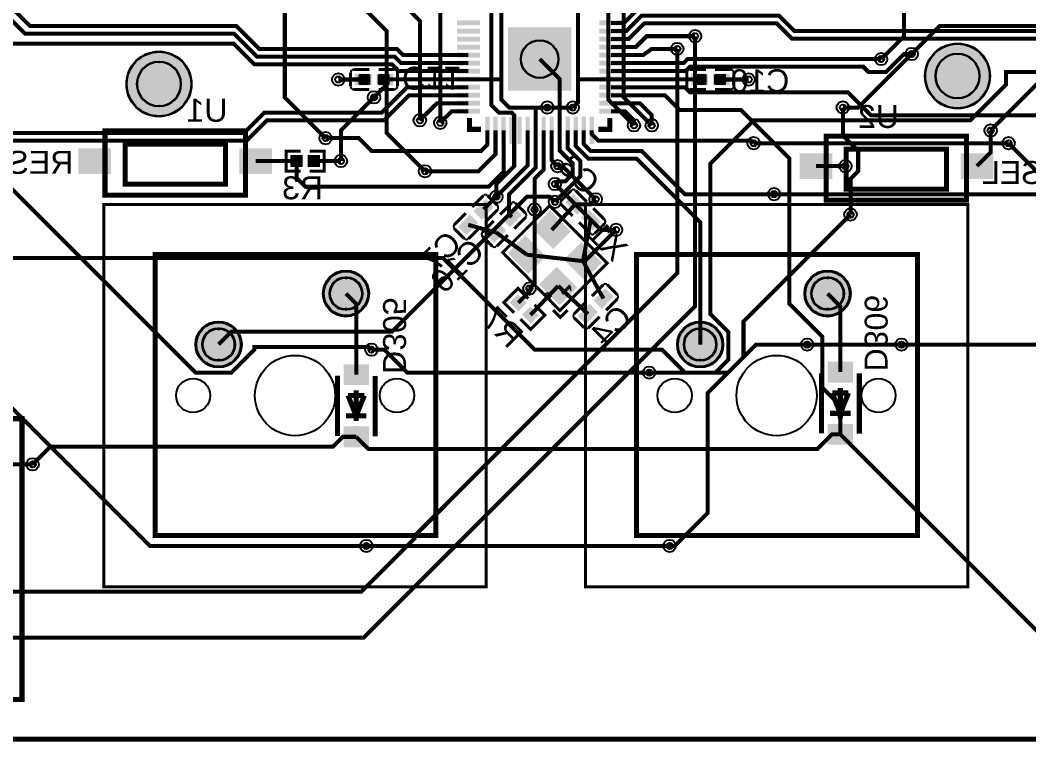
# Model space of a CAD drawing. Header units: millimetres. Extents: x 4 to 247, y 4 to 83.
# Drawn here: x 99.3 to 149.6, y 4.3 to 40.3 of the extents above; entities that cross this region are included whole.
import ezdxf

# ---------------------------------------------------------------- set-up
doc = ezdxf.new("R2010")
doc.units = ezdxf.units.MM
for name, color, linetype, true_color in [('BoardOutLine', 7, 'Continuous', 0xff00ff), ('BottomLayer', 7, 'Continuous', 0x0000ff), ('BottomPasteMaskLayer', 7, 'Continuous', 0x800000), ('BottomSilkLayer', 7, 'Continuous', 0x66cc33), ('BottomSolderMaskLayer', 7, 'Continuous', 0xaa00ff), ('Document', 7, 'Continuous', 0xffffff), ('Hole', 7, 'Continuous', 0x222222), ('Multi-Layer', 7, 'Continuous', 0xc0c0c0), ('TopLayer', 7, 'Continuous', 0xff0000), ('TopSilkLayer', 7, 'Continuous', 0xffcc00), ('TopSolderMaskLayer', 7, 'Continuous', 0x800080)]:
    doc.layers.add(name, color=color, linetype=linetype, true_color=true_color)
doc.styles.get("Standard").update_dxf_attribs({"font": 'arial.ttf'})

msp = doc.modelspace()

# ---------------------------------------------------------------- hatches: boundary and pattern name
at = {"layer": 'BottomLayer'}
for points in [[(121.122, 40.054), (122.222, 40.054), (122.222, 40.254), (121.122, 40.254)], [(129.322, 40.254), (128.222, 40.254), (128.222, 40.054), (129.322, 40.054)], [(121.122, 39.654), (122.222, 39.654), (122.222, 39.854), (121.122, 39.854)], [(129.322, 39.854), (128.222, 39.854), (128.222, 39.654), (129.322, 39.654)], [(121.122, 39.254), (122.222, 39.254), (122.222, 39.454), (121.122, 39.454)], [(129.322, 39.454), (128.222, 39.454), (128.222, 39.254), (129.322, 39.254)], [(121.122, 38.854), (122.222, 38.854), (122.222, 39.054), (121.122, 39.054)], [(129.322, 39.054), (128.222, 39.054), (128.222, 38.854), (129.322, 38.854)], [(121.122, 38.454), (122.222, 38.454), (122.222, 38.654), (121.122, 38.654)], [(121.122, 38.054), (122.222, 38.054), (122.222, 38.254), (121.122, 38.254)], [(129.322, 38.654), (128.222, 38.654), (128.222, 38.454), (129.322, 38.454)], [(129.322, 38.254), (128.222, 38.254), (128.222, 38.054), (129.322, 38.054)], [(121.122, 37.654), (122.222, 37.654), (122.222, 37.854), (121.122, 37.854)], [(129.322, 37.854), (128.222, 37.854), (128.222, 37.654), (129.322, 37.654)], [(116.817, 37.608), (116.817, 37.068), (116.027, 37.068), (116.027, 37.608)], [(117.117, 37.608), (117.117, 37.068), (117.907, 37.068), (117.907, 37.608)], [(121.122, 37.254), (122.222, 37.254), (122.222, 37.454), (121.122, 37.454)], [(129.322, 37.454), (128.222, 37.454), (128.222, 37.254), (129.322, 37.254)], [(133.581, 37.068), (133.581, 37.608), (132.791, 37.608), (132.791, 37.068)], [(133.881, 37.068), (133.881, 37.608), (134.671, 37.608), (134.671, 37.068)], [(121.122, 36.854), (122.222, 36.854), (122.222, 37.054), (121.122, 37.054)], [(129.322, 37.054), (128.222, 37.054), (128.222, 36.854), (129.322, 36.854)], [(121.122, 36.454), (122.222, 36.454), (122.222, 36.654), (121.122, 36.654)], [(121.122, 36.054), (122.222, 36.054), (122.222, 36.254), (121.122, 36.254)], [(129.322, 36.654), (128.222, 36.654), (128.222, 36.454), (129.322, 36.454)], [(129.322, 36.254), (128.222, 36.254), (128.222, 36.054), (129.322, 36.054)], [(121.122, 35.654), (122.222, 35.654), (122.222, 35.854), (121.122, 35.854)], [(129.322, 35.854), (128.222, 35.854), (128.222, 35.654), (129.322, 35.654)], [(122.722, 34.254), (122.722, 35.354), (122.522, 35.354), (122.522, 34.254)], [(123.122, 34.254), (123.122, 35.354), (122.922, 35.354), (122.922, 34.254)], [(123.522, 34.254), (123.522, 35.354), (123.322, 35.354), (123.322, 34.254)], [(123.922, 34.254), (123.922, 35.354), (123.722, 35.354), (123.722, 34.254)], [(124.322, 34.254), (124.322, 35.354), (124.122, 35.354), (124.122, 34.254)], [(124.722, 34.254), (124.722, 35.354), (124.522, 35.354), (124.522, 34.254)], [(125.122, 34.254), (125.122, 35.354), (124.922, 35.354), (124.922, 34.254)], [(125.522, 34.254), (125.522, 35.354), (125.322, 35.354), (125.322, 34.254)], [(125.922, 34.254), (125.922, 35.354), (125.722, 35.354), (125.722, 34.254)], [(126.322, 34.254), (126.322, 35.354), (126.122, 35.354), (126.122, 34.254)], [(126.722, 34.254), (126.722, 35.354), (126.522, 35.354), (126.522, 34.254)], [(127.122, 34.254), (127.122, 35.354), (126.922, 35.354), (126.922, 34.254)], [(127.522, 34.254), (127.522, 35.354), (127.322, 35.354), (127.322, 34.254)], [(127.922, 34.254), (127.922, 35.354), (127.722, 35.354), (127.722, 34.254)], [(102.301, 33.874), (102.301, 32.674), (103.801, 32.674), (103.801, 33.874)], [(110.321, 33.874), (110.321, 32.674), (111.821, 32.674), (111.821, 33.874)], [(113.388, 33.544), (113.388, 33.004), (112.823, 33.004), (112.823, 33.544)], [(113.688, 33.544), (113.688, 33.004), (114.254, 33.004), (114.254, 33.544)], [(138.242, 33.62), (138.242, 32.42), (139.742, 32.42), (139.742, 33.62)], [(146.262, 33.62), (146.262, 32.42), (147.762, 32.42), (147.762, 33.62)], [(121.962, 30.777), (122.344, 30.395), (122.903, 30.954), (122.521, 31.336)], [(127.084, 30.649), (127.466, 31.031), (126.907, 31.59), (126.526, 31.208)], [(123.359, 30.396), (123.741, 30.014), (124.3, 30.573), (123.918, 30.955)], [(126.745, 29.774), (125.755, 30.764), (124.906, 29.915), (125.896, 28.925)], [(127.296, 30.437), (127.678, 30.819), (128.237, 30.26), (127.855, 29.878)], [(121.75, 30.565), (122.132, 30.183), (121.573, 29.624), (121.192, 30.006)], [(123.147, 30.184), (123.529, 29.802), (122.97, 29.243), (122.589, 29.625)], [(125.507, 28.537), (124.517, 29.526), (123.669, 28.678), (124.658, 27.688)], [(128.3, 28.218), (127.31, 29.208), (126.462, 28.36), (127.452, 27.37)], [(127.063, 26.981), (126.073, 27.971), (125.224, 27.122), (126.214, 26.132)], [(127.931, 26.332), (128.313, 25.95), (128.872, 26.509), (128.49, 26.891)], [(124.163, 25.823), (124.545, 26.205), (124.145, 26.605), (123.763, 26.223)], [(124.375, 25.611), (124.757, 25.993), (125.157, 25.593), (124.775, 25.211)], [(127.719, 26.12), (128.101, 25.738), (127.542, 25.179), (127.161, 25.561)], [(116.678, 22.132), (116.678, 23.132), (115.478, 23.132), (115.478, 22.132)], [(140.808, 22.259), (140.808, 23.259), (139.608, 23.259), (139.608, 22.259)], [(140.808, 19.159), (140.808, 20.159), (139.608, 20.159), (139.608, 19.159)], [(116.678, 19.032), (116.678, 20.032), (115.478, 20.032), (115.478, 19.032)]]:
    msp.add_hatch(color=256, dxfattribs=at).paths.add_polyline_path(points)
at = {"layer": 'BottomPasteMaskLayer'}
for points in [[(121.122, 40.054), (121.122, 40.254), (122.222, 40.254), (122.222, 40.054)], [(129.322, 40.254), (129.322, 40.054), (128.222, 40.054), (128.222, 40.254)], [(121.122, 39.654), (121.122, 39.854), (122.222, 39.854), (122.222, 39.654)], [(129.322, 39.854), (129.322, 39.654), (128.222, 39.654), (128.222, 39.854)], [(121.122, 39.254), (121.122, 39.454), (122.222, 39.454), (122.222, 39.254)], [(126.462, 39.594), (123.982, 39.594), (123.982, 37.114), (126.462, 37.114)], [(129.322, 39.454), (129.322, 39.254), (128.222, 39.254), (128.222, 39.454)], [(121.122, 38.854), (121.122, 39.054), (122.222, 39.054), (122.222, 38.854)], [(129.322, 39.054), (129.322, 38.854), (128.222, 38.854), (128.222, 39.054)], [(122.222, 38.654), (122.222, 38.454), (121.122, 38.454), (121.122, 38.654)], [(121.122, 38.054), (121.122, 38.254), (122.222, 38.254), (122.222, 38.054)], [(129.322, 38.654), (129.322, 38.454), (128.222, 38.454), (128.222, 38.654)], [(128.222, 38.054), (128.222, 38.254), (129.322, 38.254), (129.322, 38.054)], [(121.122, 37.654), (121.122, 37.854), (122.222, 37.854), (122.222, 37.654)], [(129.322, 37.854), (129.322, 37.654), (128.222, 37.654), (128.222, 37.854)], [(116.787, 37.113), (116.787, 37.563), (116.717, 37.613), (116.237, 37.613), (116.187, 37.563), (116.187, 37.113), (116.237, 37.063), (116.717, 37.063)], [(117.747, 37.113), (117.747, 37.563), (117.697, 37.613), (117.217, 37.613), (117.147, 37.563), (117.147, 37.113), (117.217, 37.063), (117.697, 37.063)], [(121.122, 37.254), (121.122, 37.454), (122.222, 37.454), (122.222, 37.254)], [(129.322, 37.454), (129.322, 37.254), (128.222, 37.254), (128.222, 37.454)], [(132.951, 37.563), (132.951, 37.113), (133.001, 37.063), (133.481, 37.063), (133.551, 37.113), (133.551, 37.563), (133.481, 37.613), (133.001, 37.613)], [(133.911, 37.563), (133.911, 37.113), (133.981, 37.063), (134.461, 37.063), (134.511, 37.113), (134.511, 37.563), (134.461, 37.613), (133.981, 37.613)], [(121.122, 36.854), (121.122, 37.054), (122.222, 37.054), (122.222, 36.854)], [(129.322, 37.054), (129.322, 36.854), (128.222, 36.854), (128.222, 37.054)], [(121.122, 36.454), (121.122, 36.654), (122.222, 36.654), (122.222, 36.454)], [(121.122, 36.054), (121.122, 36.254), (122.222, 36.254), (122.222, 36.054)], [(129.322, 36.654), (129.322, 36.454), (128.222, 36.454), (128.222, 36.654)], [(129.322, 36.254), (129.322, 36.054), (128.222, 36.054), (128.222, 36.254)], [(122.222, 35.854), (122.222, 35.654), (121.122, 35.654), (121.122, 35.854)], [(129.322, 35.854), (129.322, 35.654), (128.222, 35.654), (128.222, 35.854)], [(122.722, 35.354), (122.722, 34.254), (122.522, 34.254), (122.522, 35.354)], [(123.122, 35.354), (123.122, 34.254), (122.922, 34.254), (122.922, 35.354)], [(123.522, 35.354), (123.522, 34.254), (123.322, 34.254), (123.322, 35.354)], [(123.922, 35.354), (123.922, 34.254), (123.722, 34.254), (123.722, 35.354)], [(124.322, 35.354), (124.322, 34.254), (124.122, 34.254), (124.122, 35.354)], [(124.522, 34.254), (124.522, 35.354), (124.722, 35.354), (124.722, 34.254)], [(124.922, 34.254), (124.922, 35.354), (125.122, 35.354), (125.122, 34.254)], [(125.522, 35.354), (125.522, 34.254), (125.322, 34.254), (125.322, 35.354)], [(125.922, 35.354), (125.922, 34.254), (125.722, 34.254), (125.722, 35.354)], [(126.322, 35.354), (126.322, 34.254), (126.122, 34.254), (126.122, 35.354)], [(126.722, 35.354), (126.722, 34.254), (126.522, 34.254), (126.522, 35.354)], [(127.122, 35.354), (127.122, 34.254), (126.922, 34.254), (126.922, 35.354)], [(127.322, 34.254), (127.322, 35.354), (127.522, 35.354), (127.522, 34.254)], [(127.722, 34.254), (127.722, 35.354), (127.922, 35.354), (127.922, 34.254)], [(102.301, 33.874), (102.301, 32.674), (103.801, 32.674), (103.801, 33.874)], [(110.321, 33.874), (110.321, 32.674), (111.821, 32.674), (111.821, 33.874)], [(113.403, 33.504), (113.403, 33.044), (113.363, 33.004), (112.863, 33.004), (112.823, 33.044), (112.823, 33.504), (112.863, 33.544), (113.363, 33.544)], [(113.673, 33.504), (113.673, 33.044), (113.713, 33.004), (114.214, 33.004), (114.254, 33.044), (114.254, 33.504), (114.214, 33.544), (113.713, 33.544)], [(138.242, 33.62), (138.242, 32.42), (139.742, 32.42), (139.742, 33.62)], [(146.262, 33.62), (146.262, 32.42), (147.762, 32.42), (147.762, 33.62)], [(122.758, 30.872), (122.44, 31.191), (122.369, 31.191), (122.03, 30.851), (122.015, 30.766), (122.334, 30.448), (122.418, 30.462), (122.758, 30.802)], [(126.989, 31.445), (126.671, 31.126), (126.671, 31.056), (127.01, 30.716), (127.095, 30.702), (127.413, 31.02), (127.399, 31.105), (127.06, 31.445)], [(124.155, 30.491), (123.837, 30.81), (123.766, 30.81), (123.427, 30.47), (123.412, 30.385), (123.731, 30.067), (123.815, 30.081), (124.155, 30.421)], [(126.745, 29.774), (125.755, 30.764), (124.906, 29.915), (125.896, 28.925)], [(127.668, 30.766), (127.349, 30.448), (127.364, 30.363), (127.703, 30.023), (127.774, 30.023), (128.092, 30.342), (128.092, 30.412), (127.753, 30.752)], [(122.079, 30.194), (121.761, 30.512), (121.676, 30.498), (121.337, 30.158), (121.337, 30.088), (121.655, 29.769), (121.726, 29.769), (122.065, 30.109)], [(123.476, 29.813), (123.158, 30.131), (123.073, 30.117), (122.734, 29.777), (122.734, 29.707), (123.052, 29.388), (123.123, 29.388), (123.462, 29.728)], [(125.507, 28.537), (124.517, 29.526), (123.669, 28.678), (124.658, 27.688)], [(128.3, 28.218), (127.31, 29.208), (126.462, 28.36), (127.452, 27.37)], [(127.063, 26.981), (126.073, 27.971), (125.224, 27.122), (126.214, 26.132)], [(128.727, 26.427), (128.409, 26.746), (128.338, 26.746), (127.999, 26.406), (127.984, 26.321), (128.303, 26.003), (128.387, 26.017), (128.727, 26.357)], [(124.202, 25.841), (124.527, 26.166), (124.527, 26.223), (124.173, 26.577), (124.117, 26.577), (123.792, 26.251), (123.792, 26.195), (124.146, 25.841)], [(124.393, 25.65), (124.718, 25.975), (124.775, 25.975), (125.129, 25.621), (125.129, 25.565), (124.804, 25.239), (124.747, 25.239), (124.393, 25.593)], [(128.048, 25.749), (127.73, 26.067), (127.645, 26.053), (127.306, 25.713), (127.306, 25.643), (127.624, 25.324), (127.695, 25.324), (128.034, 25.664)], [(116.678, 22.132), (116.678, 23.132), (115.478, 23.132), (115.478, 22.132)], [(140.808, 22.259), (140.808, 23.259), (139.608, 23.259), (139.608, 22.259)], [(140.808, 19.159), (140.808, 20.159), (139.608, 20.159), (139.608, 19.159)], [(116.678, 19.032), (116.678, 20.032), (115.478, 20.032), (115.478, 19.032)]]:
    msp.add_hatch(color=256, dxfattribs=at).paths.add_polyline_path(points)
at = {"layer": 'BottomSolderMaskLayer'}
for points in [[(121.097, 40.029), (122.247, 40.029), (122.247, 40.279), (121.097, 40.279)], [(129.347, 40.279), (128.197, 40.279), (128.197, 40.029), (129.347, 40.029)], [(121.097, 39.629), (122.247, 39.629), (122.247, 39.879), (121.097, 39.879)], [(126.797, 39.929), (123.647, 39.929), (123.647, 36.779), (126.797, 36.779)], [(129.347, 39.879), (128.197, 39.879), (128.197, 39.629), (129.347, 39.629)], [(121.097, 39.229), (122.247, 39.229), (122.247, 39.479), (121.097, 39.479)], [(129.347, 39.479), (128.197, 39.479), (128.197, 39.229), (129.347, 39.229)], [(104.624, 37.112, 1), (107.875, 37.112, 1)], [(121.097, 38.829), (122.247, 38.829), (122.247, 39.079), (121.097, 39.079)], [(129.347, 39.079), (128.197, 39.079), (128.197, 38.829), (129.347, 38.829)], [(144.424, 37.512, 1), (147.675, 37.512, 1)], [(121.097, 38.429), (122.247, 38.429), (122.247, 38.679), (121.097, 38.679)], [(121.097, 38.029), (122.247, 38.029), (122.247, 38.279), (121.097, 38.279)], [(129.347, 38.679), (128.197, 38.679), (128.197, 38.429), (129.347, 38.429)], [(129.347, 38.279), (128.197, 38.279), (128.197, 38.029), (129.347, 38.029)], [(121.097, 37.629), (122.247, 37.629), (122.247, 37.879), (121.097, 37.879)], [(129.347, 37.879), (128.197, 37.879), (128.197, 37.629), (129.347, 37.629)], [(116.843, 37.633), (116.843, 37.043), (116.002, 37.043), (116.002, 37.633)], [(117.092, 37.633), (117.092, 37.043), (117.933, 37.043), (117.933, 37.633)], [(121.097, 37.229), (122.247, 37.229), (122.247, 37.479), (121.097, 37.479)], [(129.347, 37.479), (128.197, 37.479), (128.197, 37.229), (129.347, 37.229)], [(133.607, 37.043), (133.607, 37.633), (132.766, 37.633), (132.766, 37.043)], [(133.856, 37.043), (133.856, 37.633), (134.697, 37.633), (134.697, 37.043)], [(121.097, 36.829), (122.247, 36.829), (122.247, 37.079), (121.097, 37.079)], [(129.347, 37.079), (128.197, 37.079), (128.197, 36.829), (129.347, 36.829)], [(121.097, 36.429), (122.247, 36.429), (122.247, 36.679), (121.097, 36.679)], [(121.097, 36.029), (122.247, 36.029), (122.247, 36.279), (121.097, 36.279)], [(129.347, 36.679), (128.197, 36.679), (128.197, 36.429), (129.347, 36.429)], [(129.347, 36.279), (128.197, 36.279), (128.197, 36.029), (129.347, 36.029)], [(121.097, 35.629), (122.247, 35.629), (122.247, 35.879), (121.097, 35.879)], [(129.347, 35.879), (128.197, 35.879), (128.197, 35.629), (129.347, 35.629)], [(122.727, 34.117), (122.727, 35.492), (122.518, 35.492), (122.518, 34.117)], [(123.127, 34.117), (123.127, 35.492), (122.918, 35.492), (122.918, 34.117)], [(123.527, 34.117), (123.527, 35.492), (123.318, 35.492), (123.318, 34.117)], [(123.927, 34.117), (123.927, 35.492), (123.718, 35.492), (123.718, 34.117)], [(124.327, 34.117), (124.327, 35.492), (124.118, 35.492), (124.118, 34.117)], [(124.727, 34.117), (124.727, 35.492), (124.518, 35.492), (124.518, 34.117)], [(125.127, 34.117), (125.127, 35.492), (124.918, 35.492), (124.918, 34.117)], [(125.527, 34.117), (125.527, 35.492), (125.318, 35.492), (125.318, 34.117)], [(125.927, 34.117), (125.927, 35.492), (125.718, 35.492), (125.718, 34.117)], [(126.327, 34.117), (126.327, 35.492), (126.118, 35.492), (126.118, 34.117)], [(126.727, 34.117), (126.727, 35.492), (126.518, 35.492), (126.518, 34.117)], [(127.127, 34.117), (127.127, 35.492), (126.918, 35.492), (126.918, 34.117)], [(127.527, 34.117), (127.527, 35.492), (127.318, 35.492), (127.318, 34.117)], [(127.927, 34.117), (127.927, 35.492), (127.718, 35.492), (127.718, 34.117)], [(102.238, 33.915), (102.238, 32.633), (103.865, 32.633), (103.865, 33.915)], [(110.258, 33.915), (110.258, 32.633), (111.885, 32.633), (111.885, 33.915)], [(113.414, 33.569), (113.414, 32.979), (112.797, 32.979), (112.797, 33.569)], [(113.663, 33.569), (113.663, 32.979), (114.279, 32.979), (114.279, 33.569)], [(138.179, 33.661), (138.179, 32.379), (139.806, 32.379), (139.806, 33.661)], [(146.199, 33.661), (146.199, 32.379), (147.826, 32.379), (147.826, 33.661)], [(121.932, 30.769), (122.339, 30.351), (122.933, 30.962), (122.527, 31.38)], [(127.09, 30.605), (127.496, 31.023), (126.902, 31.634), (126.495, 31.216)], [(123.329, 30.388), (123.736, 29.97), (124.33, 30.581), (123.924, 30.999)], [(126.778, 29.771), (125.752, 30.803), (124.873, 29.918), (125.899, 28.887)], [(127.266, 30.445), (127.673, 30.863), (128.267, 30.252), (127.861, 29.834)], [(121.756, 30.609), (122.162, 30.191), (121.568, 29.58), (121.161, 29.998)], [(123.153, 30.228), (123.559, 29.81), (122.965, 29.199), (122.558, 29.617)], [(125.54, 28.534), (124.515, 29.565), (123.635, 28.681), (124.661, 27.649)], [(128.333, 28.215), (127.308, 29.247), (126.428, 28.363), (127.454, 27.331)], [(114.419, 26.67, 1), (116.721, 26.67, 1)], [(127.096, 26.978), (126.07, 28.01), (125.191, 27.125), (126.217, 26.093)], [(138.423, 26.67, 1), (140.724, 26.67, 1)], [(127.901, 26.324), (128.308, 25.906), (128.902, 26.517), (128.496, 26.935)], [(124.164, 25.786), (124.58, 26.204), (124.144, 26.642), (123.728, 26.224)], [(127.725, 26.164), (128.131, 25.746), (127.537, 25.135), (127.13, 25.553)], [(124.34, 25.612), (124.756, 26.03), (125.192, 25.592), (124.776, 25.174)], [(108.069, 24.13, 1), (110.371, 24.13, 1)], [(132.073, 24.13, 1), (134.374, 24.13, 1)], [(116.709, 22.111), (116.709, 23.153), (115.448, 23.153), (115.448, 22.111)], [(140.839, 22.238), (140.839, 23.28), (139.578, 23.28), (139.578, 22.238)], [(140.839, 19.138), (140.839, 20.18), (139.578, 20.18), (139.578, 19.138)], [(116.709, 19.011), (116.709, 20.053), (115.448, 20.053), (115.448, 19.011)]]:
    msp.add_hatch(color=256, dxfattribs=at).paths.add_polyline_path(points)
at = {"layer": 'Document'}
for points in [[(126.733, 27.095), (126.707, 27.12), (126.3, 26.713), (126.325, 26.687)], [(126.758, 27.069), (126.733, 27.095), (126.325, 26.687), (126.351, 26.662)], [(126.783, 27.044), (126.758, 27.069), (126.351, 26.662), (126.376, 26.637)], [(126.783, 26.993), (126.758, 27.018), (126.376, 26.637), (126.402, 26.611)], [(126.809, 26.967), (126.783, 26.993), (126.707, 26.917), (126.733, 26.891)], [(126.809, 26.917), (126.783, 26.942), (126.707, 26.866), (126.733, 26.84)], [(126.809, 26.866), (126.783, 26.891), (126.733, 26.84), (126.758, 26.815)], [(126.834, 26.84), (126.809, 26.866), (126.758, 26.815), (126.783, 26.789)], [(140.335, 22.352), (140.335, 23.241), (140.081, 23.241), (140.081, 22.352)], [(115.642, 22.553), (116.531, 22.553), (116.531, 22.807), (115.642, 22.807)], [(116.205, 22.225), (116.205, 23.114), (115.951, 23.114), (115.951, 22.225)], [(139.772, 22.68), (140.661, 22.68), (140.661, 22.934), (139.772, 22.934)], [(140.335, 19.304), (140.335, 20.193), (140.081, 20.193), (140.081, 19.304)], [(116.205, 19.177), (116.205, 20.066), (115.951, 20.066), (115.951, 19.177)]]:
    msp.add_hatch(color=256, dxfattribs=at).paths.add_polyline_path(points)
at = {"layer": 'Multi-Layer'}
for points in [[(126.772, 39.904), (123.672, 39.904), (123.672, 36.804), (126.772, 36.804)], [(114.47, 26.67, 1), (116.67, 26.67, 1)], [(138.473, 26.67, 1), (140.673, 26.67, 1)], [(108.12, 24.13, 1), (110.32, 24.13, 1)], [(132.123, 24.13, 1), (134.323, 24.13, 1)]]:
    msp.add_hatch(color=256, dxfattribs=at).paths.add_polyline_path(points)
at = {"layer": 'TopSolderMaskLayer'}
for points in [[(126.797, 39.929), (123.647, 39.929), (123.647, 36.779), (126.797, 36.779)], [(104.624, 37.112, 1), (107.875, 37.112, 1)], [(144.424, 37.512, 1), (147.675, 37.512, 1)], [(114.419, 26.67, 1), (116.721, 26.67, 1)], [(138.423, 26.67, 1), (140.724, 26.67, 1)], [(108.069, 24.13, 1), (110.371, 24.13, 1)], [(132.073, 24.13, 1), (134.374, 24.13, 1)]]:
    msp.add_hatch(color=256, dxfattribs=at).paths.add_polyline_path(points)

# ---------------------------------------------------------------- linework, layer by layer
at = {"layer": 'BoardOutLine', "const_width": 0.254}
msp.add_lwpolyline([(4.93, 4.462), (245.768, 4.462)], dxfattribs=at)
at = {"layer": 'BottomLayer', "const_width": 0.2}
for points in [[(128.773, 40.155), (129.436, 40.155), (130.175, 40.894), (138.303, 40.894), (139.192, 41.783), (139.192, 42.545), (141.224, 44.577), (149.86, 44.577), (150.114, 44.831), (150.495, 44.831)], [(121.671, 38.555), (118.418, 38.555), (118.11, 38.862), (111.252, 38.862), (110.109, 40.005), (99.822, 40.005), (98.044, 41.783), (16.256, 41.783), (9.652, 35.179), (9.652, 35.052)], [(121.671, 38.153), (118.311, 38.153), (117.983, 38.481), (111.125, 38.481), (109.982, 39.624), (99.568, 39.624), (98.044, 41.148), (53.721, 41.148), (53.594, 41.275), (32.131, 41.275), (28.702, 37.846)], [(123.312, 40.955), (123.312, 36.327), (123.698, 35.941), (125.603, 35.941)], [(126.873, 35.941), (127.127, 36.195), (127.127, 40.954)], [(128.772, 39.754), (129.543, 39.754), (130.302, 40.513), (137.16, 40.513), (137.922, 39.751), (150.622, 39.751), (151.257, 39.116), (165.989, 39.116), (170.053, 35.052), (176.276, 35.052)], [(128.773, 39.355), (129.652, 39.355), (130.429, 40.132), (137.033, 40.132), (137.795, 39.37), (150.495, 39.37), (154.813, 35.052), (157.226, 35.052)], [(121.672, 37.754), (118.202, 37.754), (117.856, 38.1), (110.998, 38.1), (109.982, 39.116), (52.578, 39.116), (48.514, 35.052), (47.752, 35.052)], [(128.773, 38.954), (130.013, 38.954), (130.556, 39.497), (132.969, 39.497)], [(128.772, 38.554), (130.375, 38.554), (130.81, 38.862), (132.08, 38.862)], [(125.222, 38.354), (126.222, 37.354), (126.222, 34.804)], [(128.772, 37.754), (132.496, 37.754), (132.715, 37.973), (141.351, 37.973), (141.605, 37.719), (142.494, 37.719), (143.383, 38.608), (143.764, 38.608)], [(128.773, 38.153), (132.388, 38.153), (132.588, 38.354), (136.652, 38.354)], [(128.773, 38.153), (132.388, 38.153), (132.588, 38.354), (142.24, 38.354)], [(116.422, 37.338), (115.189, 37.338)], [(116.967, 36.449), (117.512, 36.994), (117.512, 37.338)], [(117.513, 37.338), (121.671, 37.353)], [(121.672, 37.354), (123.312, 37.354)], [(128.772, 37.354), (127.127, 37.354)], [(133.185, 37.338), (128.773, 37.353)], [(134.276, 37.338), (135.636, 37.338)], [(121.671, 36.955), (118.616, 36.955), (117.348, 35.687), (111.506, 35.687), (110.49, 34.671), (94.742, 34.671), (93.345, 36.068)], [(128.773, 36.955), (132.464, 36.955), (132.715, 36.703), (140.589, 36.703), (141.732, 35.56), (151.892, 35.56), (153.797, 33.655), (156.972, 33.655), (157.607, 33.02), (157.607, 30.861), (158.877, 29.591), (163.83, 29.591), (164.211, 29.972), (164.211, 30.835)], [(121.671, 36.553), (118.722, 36.553), (117.475, 35.306), (111.633, 35.306), (110.617, 34.29), (93.98, 34.29), (93.345, 34.925), (93.345, 35.179)], [(121.671, 36.154), (120.102, 36.154), (119.253, 35.306)], [(128.772, 36.554), (131.467, 36.554), (132.207, 35.814), (135.255, 35.814), (137.668, 33.401), (137.668, 26.162), (139.319, 24.511), (139.319, 21.971), (140.208, 21.082), (140.208, 19.659)], [(128.772, 36.154), (130.216, 36.154), (130.81, 35.56), (130.81, 35.052)], [(121.672, 35.754), (120.844, 35.754), (120.269, 35.179)], [(125.022, 34.804), (125.022, 35.941)], [(128.772, 35.754), (129.473, 35.754), (129.921, 35.306), (129.921, 35.052)], [(140.716, 30.607), (140.716, 32.385), (141.097, 32.766), (141.097, 33.782), (140.335, 34.544), (140.335, 35.941)], [(123.422, 34.804), (123.422, 32.744), (122.682, 32.004), (113.538, 32.004), (113.105, 32.437), (113.105, 33.274)], [(122.622, 34.804), (122.622, 34.103), (122.301, 33.782), (116.84, 33.782), (116.205, 34.417), (114.554, 34.417)], [(123.022, 34.804), (123.022, 33.614), (122.174, 32.766), (119.507, 32.766)], [(124.622, 34.804), (124.622, 33.055), (122.433, 30.865)], [(125.022, 34.804), (125.022, 32.947), (123.698, 31.623), (123.698, 30.616), (123.83, 30.484)], [(125.422, 34.804), (125.422, 32.839), (124.968, 32.385), (124.968, 30.861)], [(125.822, 34.804), (125.822, 33.309), (126.111, 33.02)], [(126.222, 34.804), (126.222, 33.798), (126.873, 33.147), (126.873, 32.639), (126.492, 32.258), (126.111, 32.258), (125.984, 32.131)], [(126.622, 34.804), (126.622, 33.906), (127.254, 33.274), (127.254, 32.512), (125.984, 31.242)], [(127.022, 34.804), (127.022, 34.014), (127.635, 33.401), (130.048, 33.401), (133.223, 30.226), (133.223, 24.13)], [(127.422, 34.804), (127.422, 34.122), (127.762, 33.782), (130.302, 33.782), (132.461, 31.623), (136.906, 31.623)], [(127.822, 34.804), (127.822, 34.611), (128.143, 34.29), (135.763, 34.29), (135.89, 34.163)], [(147.012, 33.02), (147.701, 33.709), (147.701, 34.798)], [(148.59, 34.163), (158.115, 24.638), (233.426, 24.638)], [(111.071, 33.274), (113.105, 33.274)], [(113.971, 33.274), (115.316, 33.274)], [(138.992, 33.02), (140.462, 33.02)], [(125.825, 29.845), (126.996, 31.119)], [(126.996, 31.119), (127.767, 31.119), (128.016, 31.369)], [(92.71, 30.582), (92.736, 30.582), (94.869, 28.448), (120.396, 28.448), (124.968, 23.876), (131.318, 23.876), (132.461, 22.733), (134.62, 22.733), (136.017, 24.13), (138.557, 24.13)], [(123.059, 29.714), (121.662, 30.095)], [(127.381, 28.289), (127.767, 30.349)], [(124.588, 28.607), (123.059, 29.714)], [(127.381, 28.289), (127.476, 28.289), (129.032, 29.845)], [(124.588, 28.607), (127.381, 28.289)], [(127.381, 28.289), (128.402, 26.42)], [(126.144, 27.052), (124.766, 25.602)], [(126.144, 27.052), (127.631, 25.65)], [(115.57, 26.67), (116.078, 26.162), (116.078, 22.632)], [(124.714, 26.924), (124.714, 26.774), (124.154, 26.214)], [(139.573, 26.67), (140.208, 26.035), (140.208, 22.759)], [(143.256, 24.13), (156.464, 24.13)], [(130.683, 22.733), (118.618, 22.733), (117.475, 23.876), (116.84, 23.876)], [(99.949, 18.161), (100.838, 19.05), (114.935, 19.05), (115.417, 19.532), (116.078, 19.532)], [(116.078, 19.532), (116.687, 18.923), (139.065, 18.923), (139.801, 19.659), (140.208, 19.659)], [(140.208, 19.659), (151.384, 8.483), (167.894, 8.483)], [(116.586, 14.097), (131.699, 14.097)]]:
    msp.add_lwpolyline(points, dxfattribs=at)
at = {"layer": 'BottomSilkLayer'}
for points, const_width in [([(115.799, 37.684), (115.799, 36.992)], 0.152), ([(116.741, 37.837), (115.951, 37.837)], 0.152), ([(117.193, 37.837), (117.984, 37.837)], 0.152), ([(118.136, 37.684), (118.136, 36.992)], 0.152), ([(132.563, 36.992), (132.563, 37.684)], 0.152), ([(132.715, 37.837), (133.505, 37.837)], 0.152), ([(134.748, 37.837), (133.957, 37.837)], 0.152), ([(134.9, 36.992), (134.9, 37.684)], 0.152), ([(115.951, 36.839), (116.741, 36.839)], 0.152), ([(117.984, 36.839), (117.193, 36.839)], 0.152), ([(133.505, 36.839), (132.715, 36.839)], 0.152), ([(133.957, 36.839), (134.748, 36.839)], 0.152), ([(121.722, 35.423), (121.722, 34.854), (122.291, 34.854)], 0.254), ([(128.153, 34.854), (128.622, 34.854), (128.722, 34.854), (128.722, 35.423)], 0.254), ([(113.312, 33.773), (112.594, 33.773), (112.594, 32.775), (113.312, 32.775)], 0.152), ([(113.764, 33.773), (114.482, 33.773), (114.482, 32.775), (113.764, 32.775)], 0.152), ([(126.31, 31.316), (126.8, 31.805)], 0.152), ([(127.015, 31.805), (127.574, 31.247)], 0.152), ([(121.855, 30.993), (122.413, 31.551)], 0.152), ([(122.629, 31.551), (123.118, 31.062)], 0.152), ([(123.252, 30.612), (123.81, 31.17)], 0.152), ([(124.026, 31.17), (124.515, 30.681)], 0.152), ([(126.869, 30.541), (126.31, 31.1)], 0.152), ([(121.535, 30.673), (120.976, 30.114)], 0.152), ([(123.118, 30.846), (122.56, 30.287)], 0.152), ([(128.452, 30.368), (127.894, 30.927)], 0.152), ([(122.932, 30.292), (122.373, 29.733)], 0.152), ([(124.515, 30.465), (123.957, 29.906)], 0.152), ([(127.189, 30.222), (127.747, 29.663)], 0.152), ([(127.963, 29.663), (128.452, 30.152)], 0.152), ([(120.976, 29.898), (121.466, 29.409)], 0.152), ([(121.681, 29.409), (122.24, 29.968)], 0.152), ([(123.078, 29.028), (123.637, 29.587)], 0.152), ([(122.373, 29.517), (122.863, 29.028)], 0.152), ([(127.824, 26.548), (128.382, 27.106)], 0.152), ([(128.598, 27.106), (129.087, 26.617)], 0.152), ([(123.948, 25.715), (123.44, 26.223), (124.145, 26.928), (124.653, 26.421)], 0.152), ([(124.268, 25.396), (124.775, 24.888), (125.48, 25.593), (124.973, 26.101)], 0.152), ([(127.504, 26.228), (126.945, 25.669)], 0.152), ([(129.087, 26.401), (128.529, 25.842)], 0.152), ([(126.613, 25.844), (126.254, 25.485), (125.895, 25.844)], 0.152), ([(126.945, 25.453), (127.435, 24.964)], 0.152), ([(127.65, 24.964), (128.209, 25.523)], 0.152), ([(115.145, 19.575), (115.145, 22.575)], 0.254), ([(117.025, 19.562), (117.025, 22.562)], 0.254), ([(139.275, 19.702), (139.275, 22.702)], 0.254), ([(141.155, 19.689), (141.155, 22.689)], 0.254), ([(115.672, 21.59), (116.078, 20.574)], 0.254), ([(116.485, 21.59), (115.672, 21.59)], 0.254), ([(116.078, 20.32), (116.078, 21.844)], 0.254), ([(116.078, 20.574), (116.485, 21.59)], 0.254), ([(139.802, 21.717), (140.208, 20.701)], 0.254), ([(140.615, 21.717), (139.802, 21.717)], 0.254), ([(140.208, 20.447), (140.208, 21.971)], 0.254), ([(140.208, 20.701), (140.615, 21.717)], 0.254), ([(116.586, 20.574), (115.57, 20.574)], 0.254), ([(140.716, 20.701), (139.7, 20.701)], 0.254)]:
    msp.add_lwpolyline(points, dxfattribs=dict(at, const_width=const_width))
for points, const_width in [([(103.559, 31.574), (110.559, 31.574), (110.559, 34.774), (103.559, 34.774), (103.559, 31.574)], 0.254), ([(104.561, 32.124), (109.561, 32.124), (109.561, 34.124), (104.561, 34.124), (104.561, 32.124)], 0.254), ([(139.5, 31.32), (146.5, 31.32), (146.5, 34.52), (139.5, 34.52), (139.5, 31.32)], 0.254), ([(140.502, 31.87), (145.502, 31.87), (145.502, 33.87), (140.502, 33.87), (140.502, 31.87)], 0.254), ([(126.232, 25.826), (128.587, 28.181), (125.715, 31.052), (124.547, 29.885), (123.38, 28.718), (123.38, 28.718), (126.232, 25.826)], 0.152)]:
    msp.add_lwpolyline(points, close=True, dxfattribs=dict(at, const_width=const_width))
for centre, start, end in [((115.951, 37.684), 90, 180), ((117.984, 37.684), 360, 90), ((132.715, 37.684), 90, 180), ((134.748, 37.684), 0, 90), ((115.951, 36.992), 180, 270), ((117.984, 36.992), 270, 0), ((132.715, 36.992), 180, 270), ((134.748, 36.992), 270, 0), ((126.907, 31.698), 44.9951, 135.0049), ((122.521, 31.444), 44.9951, 135.0049), ((123.918, 31.063), 44.9951, 135.0049), ((126.418, 31.208), 134.9951, 225.0049), ((123.011, 30.954), 314.9951, 45.0049), ((124.408, 30.573), 314.9951, 45.0049), ((128.345, 30.26), 314.9951, 45.0049), ((121.084, 30.006), 134.9951, 225.0049), ((122.481, 29.625), 134.9951, 225.0049), ((127.855, 29.771), 224.9951, 315.0049), ((121.573, 29.517), 224.9951, 315.0049), ((122.97, 29.136), 224.9951, 315.0049), ((128.49, 26.998), 44.9951, 135.0049), ((128.98, 26.509), 314.9951, 45.0049), ((127.053, 25.561), 134.9951, 225.0049), ((127.542, 25.072), 224.9951, 315.0049)]:
    msp.add_arc(centre, 0.152, start, end, dxfattribs=at)
at = {"layer": 'BottomSolderMaskLayer'}
for points in [[(106.252, 38.222), (106.247, 38.222)], [(146.052, 38.622), (146.047, 38.622)], [(146.052, 36.402), (146.047, 36.402)], [(106.252, 36.002), (106.247, 36.002)], [(115.53, 27.468), (115.61, 27.468)], [(139.533, 27.468), (139.613, 27.468)], [(115.53, 25.872), (115.61, 25.872)], [(139.533, 25.872), (139.613, 25.872)], [(109.18, 24.928), (109.26, 24.928)], [(133.183, 24.928), (133.263, 24.928)], [(109.18, 23.332), (109.26, 23.332)], [(133.183, 23.332), (133.263, 23.332)]]:
    msp.add_lwpolyline(points, close=True, dxfattribs=at)
for centre, radius in [((125.222, 38.354), 0.945), ((106.249, 37.112), 1.625), ((146.049, 37.512), 1.625), ((115.57, 26.67), 1.151), ((139.573, 26.67), 1.151), ((109.22, 24.13), 1.151), ((133.223, 24.13), 1.151)]:
    msp.add_circle(centre, radius, dxfattribs=at)
for centre, radius, start, end in [((106.247, 37.112), 1.11, 90, 270), ((106.252, 37.112), 1.11, 270, 90), ((146.047, 37.512), 1.11, 90, 270), ((146.052, 37.512), 1.11, 270, 90), ((115.53, 26.67), 0.798, 450, 270), ((115.61, 26.67), 0.798, 270, 450), ((139.533, 26.67), 0.798, 450, 270), ((139.613, 26.67), 0.798, 270, 450), ((109.18, 24.13), 0.798, 450, 270), ((109.26, 24.13), 0.798, 270, 450), ((133.183, 24.13), 0.798, 450, 270), ((133.263, 24.13), 0.798, 270, 450)]:
    msp.add_arc(centre, radius, start, end, dxfattribs=at)
at = {"layer": 'Document', "const_width": 0.15}
for points in [[(103.505, 31.115), (122.555, 31.115), (122.555, 12.065), (103.505, 12.065), (103.505, 31.115)], [(127.508, 31.115), (146.558, 31.115), (146.558, 12.065), (127.508, 12.065), (127.508, 31.115)]]:
    msp.add_lwpolyline(points, close=True, dxfattribs=at)
for points in [[(108.03, 28.59), (106.03, 28.59), (106.03, 26.59)], [(118.03, 28.59), (120.03, 28.59), (120.03, 26.59)], [(132.033, 28.59), (130.033, 28.59), (130.033, 26.59)], [(142.033, 28.59), (144.033, 28.59), (144.033, 26.59)], [(106.03, 16.59), (106.03, 14.59), (108.03, 14.59)], [(118.03, 14.59), (120.03, 14.59), (120.03, 16.59)], [(130.033, 16.59), (130.033, 14.59), (132.033, 14.59)], [(142.033, 14.59), (144.033, 14.59), (144.033, 16.59)]]:
    msp.add_lwpolyline(points, dxfattribs=at)
at = {"layer": 'Document'}
msp.add_circle((125.645, 26.571), 0.127, dxfattribs=at)
at = {"layer": 'Hole'}
for centre in [(132.969, 39.497), (132.08, 38.862), (143.764, 38.608), (142.24, 38.354), (115.189, 37.338), (135.636, 37.338), (116.967, 36.449), (125.603, 35.941), (126.873, 35.941), (140.335, 35.941), (119.253, 35.306), (120.269, 35.179), (129.921, 35.052), (130.81, 35.052), (147.701, 34.798), (114.554, 34.417), (135.89, 34.163), (148.59, 34.163), (115.316, 33.274), (119.507, 32.766), (126.111, 33.02), (140.462, 33.02), (125.984, 32.131), (136.906, 31.623), (123.063, 31.496), (125.984, 31.242), (128.016, 31.369), (124.968, 30.861), (140.716, 30.607), (129.032, 29.845), (124.714, 26.924), (138.557, 24.13), (143.256, 24.13), (116.84, 23.876), (130.683, 22.733), (99.949, 18.161), (116.586, 14.097), (131.699, 14.097)]:
    msp.add_circle(centre, 0.155, dxfattribs=at)
at = {"layer": 'Multi-Layer'}
for points in [[(146.052, 38.604), (146.047, 38.604)], [(106.252, 38.204), (106.247, 38.204)], [(146.052, 36.42), (146.047, 36.42)], [(106.252, 36.02), (106.247, 36.02)], [(115.532, 27.433), (115.608, 27.433)], [(139.535, 27.433), (139.611, 27.433)], [(115.532, 25.908), (115.608, 25.908)], [(139.535, 25.908), (139.611, 25.908)], [(109.182, 24.893), (109.258, 24.893)], [(133.185, 24.893), (133.261, 24.893)], [(109.182, 23.368), (109.258, 23.368)], [(133.185, 23.368), (133.261, 23.368)]]:
    msp.add_lwpolyline(points, close=True, dxfattribs=at)
for centre, radius in [((132.969, 39.497), 0.31), ((125.222, 38.354), 0.93), ((106.249, 37.112), 1.6), ((132.08, 38.862), 0.31), ((143.764, 38.608), 0.31), ((146.049, 37.512), 1.6), ((142.24, 38.354), 0.31), ((115.189, 37.338), 0.31), ((135.636, 37.338), 0.31), ((116.967, 36.449), 0.31), ((125.603, 35.941), 0.31), ((126.873, 35.941), 0.31), ((140.335, 35.941), 0.31), ((119.253, 35.306), 0.31), ((120.269, 35.179), 0.31), ((129.921, 35.052), 0.31), ((130.81, 35.052), 0.31), ((114.554, 34.417), 0.31), ((147.701, 34.798), 0.31), ((135.89, 34.163), 0.31), ((148.59, 34.163), 0.31), ((115.316, 33.274), 0.31), ((126.111, 33.02), 0.31), ((140.462, 33.02), 0.31), ((119.507, 32.766), 0.31), ((125.984, 32.131), 0.31), ((123.063, 31.496), 0.31), ((128.016, 31.369), 0.31), ((136.906, 31.623), 0.31), ((124.968, 30.861), 0.31), ((125.984, 31.242), 0.31), ((140.716, 30.607), 0.31), ((129.032, 29.845), 0.31), ((115.57, 26.67), 1.1), ((139.573, 26.67), 1.1), ((124.714, 26.924), 0.31), ((109.22, 24.13), 1.1), ((133.223, 24.13), 1.1), ((116.84, 23.876), 0.31), ((138.557, 24.13), 0.31), ((143.256, 24.13), 0.31), ((113.03, 21.59), 2), ((137.033, 21.59), 2), ((130.683, 22.733), 0.31), ((107.95, 21.59), 0.851), ((118.11, 21.59), 0.851), ((131.953, 21.59), 0.851), ((142.113, 21.59), 0.851), ((99.949, 18.161), 0.31), ((116.586, 14.097), 0.31), ((131.699, 14.097), 0.31)]:
    msp.add_circle(centre, radius, dxfattribs=at)
for centre, radius, start, end in [((146.047, 37.512), 1.092, 90, 270), ((146.052, 37.512), 1.092, 270, 90), ((106.247, 37.112), 1.092, 90, 270), ((106.252, 37.112), 1.092, 270, 90), ((115.532, 26.67), 0.763, 450, 270), ((115.608, 26.67), 0.763, 270, 450), ((139.535, 26.67), 0.763, 450, 270), ((139.611, 26.67), 0.763, 270, 450), ((109.182, 24.13), 0.763, 450, 270), ((109.258, 24.13), 0.763, 270, 450), ((133.185, 24.13), 0.763, 450, 270), ((133.261, 24.13), 0.763, 270, 450)]:
    msp.add_arc(centre, radius, start, end, dxfattribs=at)
at = {"layer": 'TopLayer', "const_width": 0.2}
for points in [[(142.24, 38.354), (143.383, 39.497), (143.383, 45.085), (144.145, 45.847), (152.908, 45.847), (154.813, 47.752), (154.813, 63.627), (156.337, 65.151), (156.337, 65.278)], [(114.554, 34.417), (112.522, 36.449), (112.522, 57.277), (113.023, 57.777), (119.855, 57.777)], [(130.81, 35.052), (129.413, 36.449), (129.413, 46.99), (136.525, 54.102), (138.176, 54.102), (139.954, 55.88), (139.954, 57.15)], [(119.507, 32.766), (117.602, 34.671), (117.602, 39.751), (114.427, 42.926), (114.427, 53.467), (116.957, 55.997), (119.855, 55.997)], [(120.269, 35.179), (120.269, 46.99), (118.618, 48.641), (118.618, 51.943), (119.114, 52.438), (119.855, 52.438)], [(120.396, 48.006), (120.904, 48.006), (122.809, 46.101), (122.809, 36.068), (123.19, 35.687), (123.825, 35.687), (123.952, 35.56), (123.952, 33.02), (123.063, 32.131), (123.063, 31.496)], [(129.921, 35.052), (128.651, 36.322), (128.651, 46.99)], [(119.253, 35.306), (119.253, 40.259), (118.364, 41.148), (118.364, 45.593)], [(143.764, 38.608), (145.161, 40.005), (152.654, 40.005), (156.464, 43.815)], [(96.393, 43.053), (96.393, 23.495), (105.791, 14.097), (116.586, 14.097)], [(116.84, 23.876), (116.713, 24.003), (110.998, 24.003), (110.998, 23.876), (109.855, 22.733), (108.077, 22.733), (98.044, 32.766), (98.044, 42.926)], [(147.701, 34.798), (150.114, 37.211), (153.035, 37.211), (155.448, 39.624), (155.448, 41.529)], [(154.051, 39.751), (152.019, 37.719), (148.463, 37.719), (148.463, 37.084), (146.685, 35.306), (135.89, 35.306), (133.731, 33.147), (133.731, 25.654), (134.62, 24.765), (134.62, 23.368), (133.985, 22.733), (130.683, 22.733)], [(132.969, 39.497), (132.969, 26.035), (116.459, 9.525), (97.01, 9.525), (96.924, 9.439)], [(132.08, 38.862), (132.08, 27.686), (118.999, 14.605), (118.999, 14.478), (116.332, 11.811), (97.052, 11.811), (96.924, 11.939)], [(140.335, 35.941), (141.097, 35.941), (143.764, 38.608)], [(115.316, 33.274), (115.316, 34.798), (116.967, 36.449)], [(125.603, 35.941), (126.873, 35.941)], [(135.89, 34.163), (148.59, 34.163)], [(126.111, 33.02), (126.365, 33.02), (128.016, 31.369)], [(125.984, 32.131), (128.27, 29.845), (129.032, 29.845)], [(136.906, 31.623), (153.67, 31.623), (155.067, 30.226)], [(125.984, 31.242), (125.73, 31.496), (124.587, 31.496), (117.856, 24.765), (109.855, 24.765), (109.22, 24.13)], [(124.968, 30.861), (124.968, 27.178), (124.714, 26.924)], [(131.699, 14.097), (131.953, 14.097), (133.604, 15.748), (133.604, 21.717), (135.382, 23.495), (135.382, 25.273), (140.716, 30.607)], [(138.557, 24.13), (143.256, 24.13)], [(92.583, 16.383), (94.361, 18.161), (99.949, 18.161)]]:
    msp.add_lwpolyline(points, dxfattribs=at)
at = {"layer": 'TopSilkLayer', "const_width": 0.254}
for points in [[(120.054, 14.614), (106.054, 14.614), (106.054, 28.614), (120.054, 28.614), (120.054, 14.614)], [(120.054, 14.614), (106.054, 14.614), (106.054, 28.614), (120.054, 28.614), (120.054, 14.614)], [(144.054, 14.614), (130.053, 14.614), (130.053, 28.614), (144.054, 28.614), (144.054, 14.614)], [(144.054, 14.614), (130.054, 14.614), (130.054, 28.614), (144.054, 28.614), (144.054, 14.614)], [(99.424, 6.439), (82.624, 6.439), (82.624, 20.439), (99.424, 20.439), (99.424, 6.439)]]:
    msp.add_lwpolyline(points, close=True, dxfattribs=at)
at = {"layer": 'TopSolderMaskLayer'}
for points in [[(106.252, 38.222), (106.247, 38.222)], [(146.052, 38.622), (146.047, 38.622)], [(146.052, 36.402), (146.047, 36.402)], [(106.252, 36.002), (106.247, 36.002)], [(115.53, 27.468), (115.61, 27.468)], [(139.533, 27.468), (139.613, 27.468)], [(115.53, 25.872), (115.61, 25.872)], [(139.533, 25.872), (139.613, 25.872)], [(109.18, 24.928), (109.26, 24.928)], [(133.183, 24.928), (133.263, 24.928)], [(109.18, 23.332), (109.26, 23.332)], [(133.183, 23.332), (133.263, 23.332)]]:
    msp.add_lwpolyline(points, close=True, dxfattribs=at)
for centre, radius in [((125.222, 38.354), 0.945), ((106.249, 37.112), 1.625), ((146.049, 37.512), 1.625), ((115.57, 26.67), 1.151), ((139.573, 26.67), 1.151), ((109.22, 24.13), 1.151), ((133.223, 24.13), 1.151)]:
    msp.add_circle(centre, radius, dxfattribs=at)
for centre, radius, start, end in [((106.247, 37.112), 1.11, 90, 270), ((106.252, 37.112), 1.11, 270, 90), ((146.047, 37.512), 1.11, 90, 270), ((146.052, 37.512), 1.11, 270, 90), ((115.53, 26.67), 0.798, 450, 270), ((115.61, 26.67), 0.798, 270, 450), ((139.533, 26.67), 0.798, 450, 270), ((139.613, 26.67), 0.798, 270, 450), ((109.18, 24.13), 0.798, 450, 270), ((109.26, 24.13), 0.798, 270, 450), ((133.183, 24.13), 0.798, 450, 270), ((133.263, 24.13), 0.798, 270, 450)]:
    msp.add_arc(centre, radius, start, end, dxfattribs=at)

# ---------------------------------------------------------------- texts
at = {"layer": 'BottomSilkLayer', "text_generation_flag": 2}
for s, rotation, p in [('C11', 180, (118.364, 37.973)), ('C3', 315, (127.508, 31.496)), ('X1', 315, (128.905, 28.194)), ('C7', 45, (121.412, 29.083)), ('C16', 45, (122.555, 28.702)), ('D305', 270, (117.419, 22.663)), ('D306', 270, (141.422, 22.79)), ('R7', 315, (123.698, 23.876)), ('C4', 45, (129.921, 25.4))]:
    msp.add_text(s, height=1.143, rotation=rotation, dxfattribs=at).set_placement(p)
for s, p in [('C10', (137.668, 36.703)), ('U1', (109.662, 35.232)), ('U2', (143.129, 34.925)), ('RESET', (101.981, 32.639)), ('BOOTSEL', (154.813, 32.131)), ('R3', (114.427, 31.369))]:
    msp.add_text(s, height=1.143, dxfattribs=at).set_placement(p)

doc.saveas('drawing.dxf')
